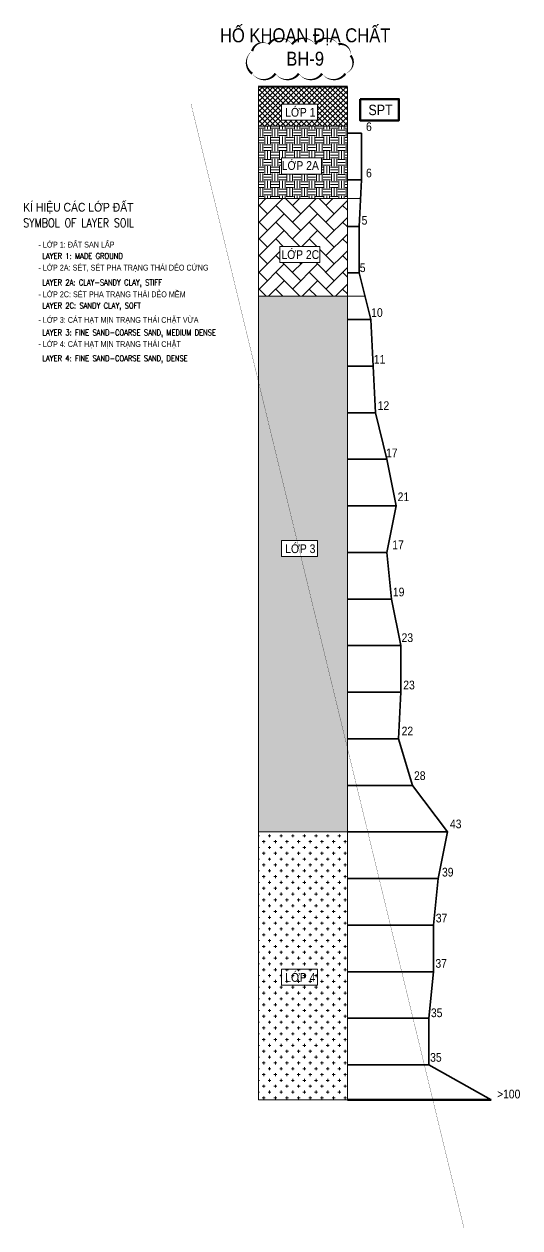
# Model space of a CAD drawing. Header units: millimetres. Extents: x -383953 to 676589, y -101685 to 196247.
# Drawn here: x -53393 to -32093, y -101685 to -49995 of the extents above; entities that cross this region are included whole.
import ezdxf
from ezdxf.enums import TextEntityAlignment as Align

# ---------------------------------------------------------------- set-up
doc = ezdxf.new("R2010")
doc.units = ezdxf.units.MM
for name, color, linetype, lineweight in [('NDC_S_CONTINUOUS', 3, 'Continuous', 20), ('NDC_S_DIM', 1, 'Continuous', 15), ('NDC_S_ENG TEXT', 2, 'Continuous', 20), ('NDC_S_FOUNDATION NAME', 7, 'Continuous', 20), ('NDC_S_HATCH MATERIAL', 8, 'Continuous', 13), ('NDC_S_LEVEL TEXT', 7, 'Continuous', 20), ('NDC_S_REBAR', 4, 'Continuous', 35), ('NDC_S_VN TEXT', 7, 'Continuous', 20), ('NDC_S_VN TITLE', 6, 'Continuous', 35)]:
    doc.layers.add(name, color=color, linetype=linetype, lineweight=lineweight)
doc.styles.add('NDC_ARIAL', font='arial.ttf', dxfattribs={"width": 0.85})
doc.styles.add('NDC_EN TXT', font='romans.shx', dxfattribs={"width": 0.8})

msp = doc.modelspace()

# ---------------------------------------------------------------- hatches: boundary and pattern name
at = {"layer": 'NDC_S_HATCH MATERIAL'}
h = msp.add_hatch(dxfattribs=at)
h.set_pattern_fill('ANSI37', color=256, scale=50)
h.set_pattern_definition([(45, (127683.93, 213781.6), (-112.2532, 112.2532), []), (135, (127683.93, 213781.6), (-112.2532, -112.2532), [])])
h.paths.add_polyline_path([(-43327.2, -52682.9), (-43327.2, -54382.9), (-39503.5, -54382.9), (-39503.5, -52682.9)])
h.paths.add_polyline_path([(-42341.8, -53429.4), (-40785, -53429.4), (-40785, -54122.1), (-42341.8, -54122.1)], flags=16)
h.paths.add_polyline_path([(-42295, -54094.4), (-40759.2, -54094.4), (-40759.2, -53380.4), (-42295, -53380.4)], flags=24)
h = msp.add_hatch(dxfattribs=at)
h.set_pattern_fill('EARTH', color=256, scale=50, angle=90)
h.set_pattern_definition([(90, (127683.93, 213781.6), (-317.5, 317.5), [317.5, -317.5]), (90, (127564.87, 213781.6), (-317.5, 317.5), [317.5, -317.5]), (90, (127445.8, 213781.6), (-317.5, 317.5), [317.5, -317.5]), (180, (127406.12, 213821.3), (-317.5, -317.5), [317.5, -317.5]), (180, (127406.12, 213940.35), (-317.5, -317.5), [317.5, -317.5]), (180, (127406.12, 214059.4), (-317.5, -317.5), [317.5, -317.5])])
h.paths.add_polyline_path([(-43327.2, -54382.9), (-43327.1, -57482.9), (-39503.5, -57482.9), (-39503.5, -54382.9)])
h.paths.add_polyline_path([(-40616.3, -55741.3), (-40616.3, -56434.1), (-42341.8, -56434.1), (-42341.8, -55741.3)], flags=16)
h.paths.add_polyline_path([(-42443.9, -56379.6), (-40610.4, -56379.6), (-40610.4, -55665.6), (-42443.9, -55665.6)], flags=24)
h = msp.add_hatch(dxfattribs=at)
h.set_pattern_fill('AR-HBONE', color=256, scale=5)
h.set_pattern_definition([(45, (127683.93, 213781.6), (0, 718.4205), [1524, -508]), (135, (128043.14, 214140.8), (7e-14, 718.4205), [1524, -508])])
h.paths.add_polyline_path([(-43327.1, -57482.9), (-43327.1, -61682.9), (-39503.5, -61682.9), (-39503.5, -57482.9)])
h.paths.add_polyline_path([(-40687.8, -59538.8), (-40687.8, -60231.5), (-42407.2, -60231.5), (-42407.2, -59538.8)], flags=16)
h.paths.add_polyline_path([(-42455.8, -60203.9), (-40598.4, -60203.9), (-40598.4, -59489.8), (-42455.8, -59489.8)], flags=24)
h = msp.add_hatch(dxfattribs=at)
h.set_pattern_fill('AR-SAND', color=256, scale=100)
h.set_pattern_definition([(37.5, (551838.16, -668600.11), (-6.299336, 192.682377), [0, -152, 0, -170, 0, -162.5]), (7.5, (551838.16, -668600.1), (176.97767, 282.21461), [0, -82, 0, -137, 0, -52.5]), (327.5, (551715.16, -668600.11), (311.414186, 0.565905), [0, -50, 0, -180, 0, -235]), (317.5, (551715.16, -668600.1), (300.61266, 87.76756), [0, -25, 0, -118, 0, -135])])
h.paths.add_polyline_path([(-39503.5, -61682.9), (-43327.2, -61682.9), (-43327.2, -84682.9), (-39503.5, -84682.9)])
h.paths.add_polyline_path([(-40785, -72167.5), (-40785, -72860.2), (-42341.8, -72860.2), (-42341.8, -72167.5)], flags=16)
h = msp.add_hatch(dxfattribs=at)
h.set_pattern_fill('CROSS', color=256, scale=1000)
h.set_pattern_definition([(0, (551838.16, -668600.1), (250, 250), [125, -375]), (90, (551900.66, -668662.6), (-250, 250), [125, -375])])
h.paths.add_polyline_path([(-39503.5, -84682.9), (-43327.2, -84682.9), (-43327.2, -96182.9), (-39503.5, -96182.9)])
h.paths.add_polyline_path([(-40785, -90576), (-40785, -91268.7), (-42341.8, -91268.7), (-42341.8, -90576)], flags=16)
h.paths.add_polyline_path([(-42295, -91241), (-40759.2, -91241), (-40759.2, -90527), (-42295, -90527)], flags=16)

# ---------------------------------------------------------------- linework, layer by layer
at = {"layer": 'NDC_S_CONTINUOUS'}
for p, q in [((-43326.6, -95882.8), (-43327.2, -52682.8)), ((-43327.2, -96182.9), (-43327.2, -52682.8)), ((-43327.2, -96182.8), (-43327.2, -52682.8)), ((-39503.5, -96182.9), (-39503.5, -52682.9)), ((-39503.5, -54382.9), (-43327.2, -54382.9)), ((-39503.5, -57482.9), (-43327.2, -57482.9)), ((-39503.5, -57482.9), (-43327.2, -57482.9)), ((-39503.5, -61682.9), (-43327.2, -61682.9)), ((-39503.5, -61682.9), (-43327.2, -61682.9)), ((-39503.5, -84682.9), (-43327.2, -84682.9)), ((-39503.5, -96182.9), (-43327.2, -96182.9))]:
    msp.add_line(p, q, dxfattribs=at)
at = {"layer": 'NDC_S_CONTINUOUS', "lineweight": 100}
for p, q in [((-43327.2, -52682.8), (-39503.5, -52682.9)), ((-39503.5, -96182.9), (-33328.6, -96182.9))]:
    msp.add_line(p, q, dxfattribs=at)
msp.add_lwpolyline([(-38962.5, -53218.6), (-37292.1, -53218.6), (-37292.1, -54130.6), (-38962.5, -54130.6)], close=True, dxfattribs=at)
at = {"layer": 'NDC_S_DIM'}
msp.add_lwpolyline([(-43592, -52121.7, 0, 100, 0.5205671), (-42592, -52121.7, 0, 100, 0.5205671), (-41592, -52121.7, 0, 100, 0.5205671), (-40592, -52121.7, 0, 100, 0.5205671), (-39592, -52121.7, 0, 100, 0.5205671), (-39369.4, -51344.3, 0, 100, 0.5205671), (-39887.5, -50862.4, 0, 100, 0.5205671), (-40887.5, -50862.4, 0, 100, 0.5205671), (-41887.5, -50862.4, 0, 100, 0.5205671), (-42887.5, -50862.4, 0, 100, 0.5205671), (-43592, -51157.9, 0, 100, 0.5205671)], format="xyseb", close=True, dxfattribs=at)
at = {"layer": 'NDC_S_DIM', "ltscale": 100, "const_width": 10}
msp.add_lwpolyline([(-46220, -53430), (-34500, -101680)], dxfattribs=at)
at = {"layer": 'NDC_S_DIM'}
for points in [[(-42341.8, -53429.4), (-40785, -53429.4), (-40785, -54122.1), (-42341.8, -54122.1)], [(-42341.8, -55741.3), (-40616.3, -55741.3), (-40616.3, -56434.1), (-42341.8, -56434.1)], [(-42407.2, -59538.8), (-40687.8, -59538.8), (-40687.8, -60231.5), (-42407.2, -60231.5)], [(-42341.8, -72167.5), (-40785, -72167.5), (-40785, -72860.2), (-42341.8, -72860.2)], [(-42341.8, -90576), (-40785, -90576), (-40785, -91268.7), (-42341.8, -91268.7)]]:
    msp.add_lwpolyline(points, close=True, dxfattribs=at)
at = {"layer": 'NDC_S_ENG TEXT', "color": 1}
for p, q in [((-39503.5, -57482.9), (-38943.5, -57482.9)), ((-39503.5, -61682.9), (-38753.5, -61682.9))]:
    msp.add_line(p, q, dxfattribs=at)
at = {"layer": 'NDC_S_REBAR', "color": 3}
for p, q in [((-39503.5, -54682.9), (-38903.5, -54682.9)), ((-38903.5, -54682.9), (-38903.5, -56682.9)), ((-39503.5, -56682.9), (-38903.5, -56682.9)), ((-38903.5, -56682.9), (-39003.5, -58682.9)), ((-39503.5, -58682.9), (-39003.5, -58682.9)), ((-39003.5, -58682.9), (-39003.5, -60682.9)), ((-39503.5, -60682.9), (-39003.5, -60682.9)), ((-39003.5, -60682.9), (-38503.5, -62682.9)), ((-39503.5, -62682.9), (-38503.5, -62682.9)), ((-38503.5, -62682.9), (-38403.5, -64682.9)), ((-39503.5, -64682.9), (-38403.5, -64682.9)), ((-38403.5, -64682.9), (-38303.5, -66682.9)), ((-39503.5, -66682.9), (-38303.5, -66682.9)), ((-38303.5, -66682.9), (-37803.5, -68682.9)), ((-39503.5, -68682.9), (-37803.5, -68682.9)), ((-37803.5, -68682.9), (-37403.5, -70682.9)), ((-39503.5, -70682.9), (-37403.5, -70682.9)), ((-37403.5, -70682.9), (-37803.5, -72682.9)), ((-39503.5, -72682.9), (-37803.5, -72682.9)), ((-37803.5, -72682.9), (-37603.5, -74682.9)), ((-39503.5, -74682.9), (-37603.5, -74682.9)), ((-37603.5, -74682.9), (-37203.5, -76682.9)), ((-39503.5, -76682.9), (-37203.5, -76682.9)), ((-37203.5, -76682.9), (-37203.5, -78682.9)), ((-39503.5, -78682.9), (-37203.5, -78682.9)), ((-37203.5, -78682.9), (-37303.5, -80682.9)), ((-39503.5, -80682.9), (-37303.5, -80682.9)), ((-37303.5, -80682.9), (-36703.5, -82682.9)), ((-39503.5, -82682.9), (-36703.5, -82682.9)), ((-36703.5, -82682.9), (-35203.5, -84682.9)), ((-39503.5, -84682.9), (-35203.5, -84682.9)), ((-35203.5, -84682.9), (-35603.5, -86682.9)), ((-39503.5, -86682.9), (-35603.5, -86682.9)), ((-35603.5, -86682.9), (-35803.5, -88682.9)), ((-39503.5, -88682.9), (-35803.5, -88682.9)), ((-35803.5, -88682.9), (-35803.5, -90682.9)), ((-39503.5, -90682.9), (-35803.5, -90682.9)), ((-35803.5, -90682.9), (-36003.5, -92682.9)), ((-39503.5, -92682.9), (-36003.5, -92682.9)), ((-36003.5, -92682.9), (-36003.5, -94682.9)), ((-39503.5, -94682.9), (-36003.5, -94682.9)), ((-36003.5, -94682.9), (-33328.6, -96182.9))]:
    msp.add_line(p, q, dxfattribs=at)

# ---------------------------------------------------------------- texts
at = {"layer": 'NDC_S_FOUNDATION NAME', "style": 'NDC_ARIAL', "width": 0.85}
msp.add_text('SPT', height=450, dxfattribs=at).set_placement((-38080.6, -53680.6), align=Align.MIDDLE)
at = {"layer": 'NDC_S_LEVEL TEXT', "style": 'NDC_ARIAL', "width": 0.85}
for s, p in [('6', (-38581.5, -54402)), ('6', (-38581.5, -56389.2)), ('5', (-38770.4, -58424.3)), ('5', (-38849.5, -60458.6)), ('10', (-38234.2, -62381.5)), ('11', (-38121.5, -64388.1)), ('12', (-37955.3, -66376.4)), ('17', (-37597.6, -68407.8)), ('21', (-37098.5, -70289.6)), ('17', (-37330.6, -72356.2)), ('19', (-37302.6, -74380.7)), ('23', (-36930, -76341.7)), ('23', (-36857.8, -78374.2)), ('22', (-36927.5, -80347)), ('28', (-36395, -82265.3)), ('43', (-34852.4, -84339.8)), ('39', (-35193.7, -86408.3)), ('37', (-35458.8, -88380)), ('37', (-35475, -90327.1)), ('35', (-35669.1, -92447.4)), ('35', (-35702.4, -94362.9)), ('>100', (-32576.7, -95936.6))]:
    msp.add_text(s, height=375, dxfattribs=at).set_placement(p, align=Align.MIDDLE)
at = {"layer": 'NDC_S_VN TEXT'}
for s, height, style, width, p in [('KÍ HIỆU CÁC LỚP ĐẤT', 375, 'NDC_ARIAL', 0.85, (-53430, -57860)), ('SYMBOL OF LAYER SOIL', 375, 'NDC_EN TXT', 0.8, (-53430, -58532.1)), ('- LỚP 1: ĐẤT SAN LẤP', 250, 'NDC_ARIAL', 0.85, (-52775.3, -59464.7)), ('LAYER 1: MADE GROUND', 250, 'NDC_EN TXT', 0.8, (-52606.3, -59955.5)), ('- LỚP 2A: SÉT, SÉT PHA TRẠNG THÁI DẺO CỨNG', 250, 'NDC_ARIAL', 0.85, (-52775.3, -60453.7)), ('LAYER 2A: CLAY-SANDY CLAY, STIFF', 250, 'NDC_EN TXT', 0.8, (-52606.3, -61089.3)), ('- LỚP 2C: SÉT PHA TRẠNG THÁI DẺO MỀM', 250, 'NDC_ARIAL', 0.85, (-52775.3, -61598)), ('LAYER 2C: SANDY CLAY, SOFT', 250, 'NDC_EN TXT', 0.8, (-52606.3, -62083.3)), ('- LỚP 3: CÁT HẠT MỊN TRẠNG THÁI CHẶT VỪA', 250, 'NDC_ARIAL', 0.85, (-52775.3, -62697.4)), ('- LỚP 4: CÁT HẠT MỊN TRẠNG THÁI CHẶT ', 250, 'NDC_ARIAL', 0.85, (-52775.3, -63734.7)), ('LAYER 3: FINE SAND-COARSE SAND, MEDIUM DENSE', 250, 'NDC_EN TXT', 0.8, (-52606.3, -63239.9)), ('LAYER 4: FINE SAND-COARSE SAND, DENSE', 250, 'NDC_EN TXT', 0.8, (-52606.3, -64348.6))]:
    msp.add_text(s, height=height, dxfattribs=dict(at, style=style, width=width)).set_placement(p, align=Align.MIDDLE_LEFT)
at = {"layer": 'NDC_S_VN TITLE', "style": 'NDC_ARIAL', "width": 0.85}
for s, height, p in [('HỐ KHOAN ĐỊA CHẤT', 600, (-41318, -50452.3)), ('BH-9', 600, (-41318, -51481.5)), ('LỚP 1', 375, (-41527.1, -53737.4)), ('LỚP 2A', 375, (-41527.1, -56022.6)), ('LỚP 2C', 375, (-41527.1, -59846.8)), ('LỚP 3', 375, (-41527.1, -72475.6)), ('LỚP 4', 375, (-41527.1, -90884))]:
    msp.add_text(s, height=height, dxfattribs=at).set_placement(p, align=Align.MIDDLE)

doc.saveas('drawing.dxf')
